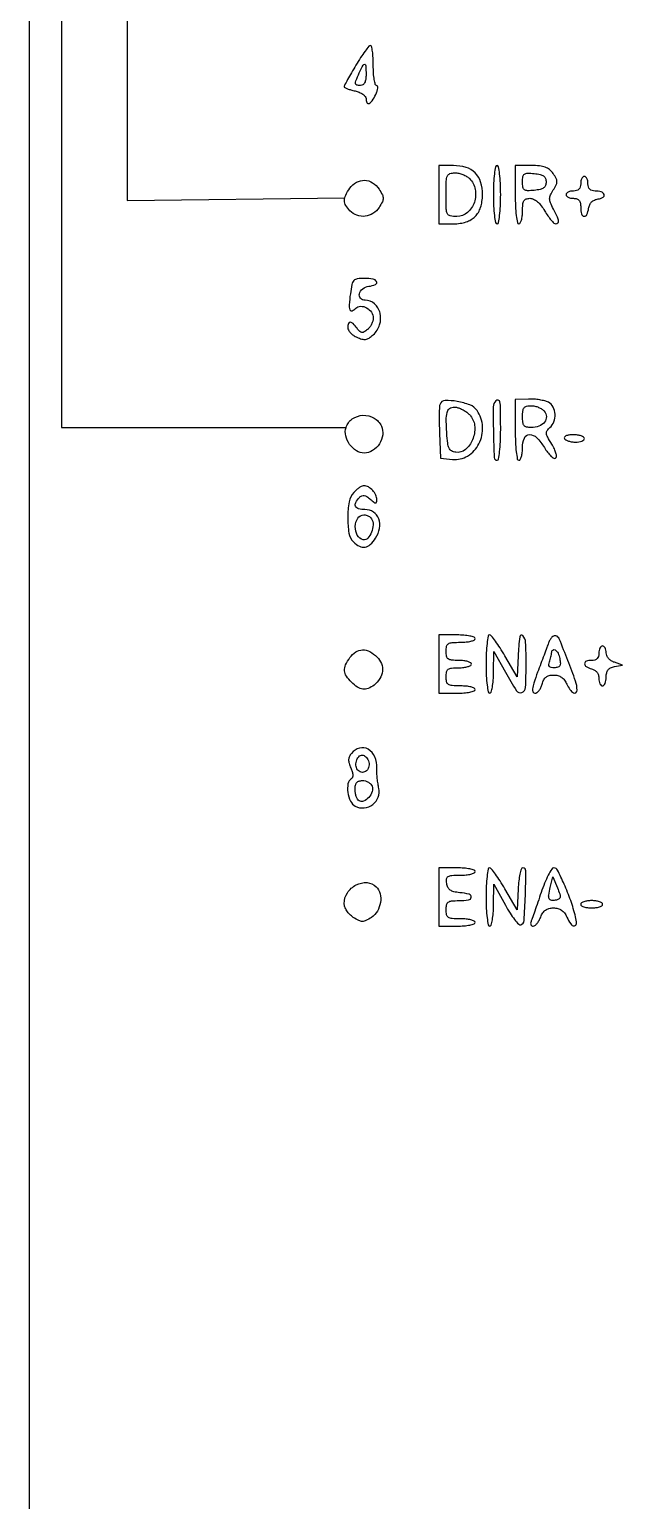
# Model space of a CAD drawing. Header units: millimetres. Extents: x 42961 to 43381, y 28224 to 28521.
# Drawn here: x 43104.45 to 43119.09, y 28314.64 to 28350.95 of the extents above; entities that cross this region are included whole.
import ezdxf

# ---------------------------------------------------------------- set-up
doc = ezdxf.new("R2010")
doc.units = ezdxf.units.MM

msp = doc.modelspace()

# ---------------------------------------------------------------- linework, layer by layer
at = {"color": 1}
msp.add_line((43104.453, 28306.214), (43104.453, 28396.237), dxfattribs=at)
at = {"color": 30}
for p, q in [((43106.867, 28379.139), (43106.867, 28346.726)), ((43105.246, 28377.473), (43105.246, 28341.126)), ((43106.867, 28346.726), (43112.236, 28346.795)), ((43105.246, 28341.126), (43112.266, 28341.126))]:
    msp.add_line(p, q, dxfattribs=at)
for points in [[(43112.511, 28350.07, 0.003909), (43112.4, 28349.88, 0.005877), (43112.306, 28349.713, 0.002611), (43112.229, 28349.57, 0.122978), (43112.221, 28349.538, 0.286566), (43112.234, 28349.517, 0.020421), (43112.3, 28349.488, 0.023815), (43112.387, 28349.459, 0.015334), (43112.49, 28349.433, -0.042631), (43112.593, 28349.4, -0.054928), (43112.68, 28349.353, -0.066074), (43112.74, 28349.299, -0.177007), (43112.76, 28349.246, 0.111908), (43112.782, 28349.148, 0.397552), (43112.836, 28349.127, 0.15249), (43112.914, 28349.192, 0.03568), (43112.998, 28349.343, 0.028534), (43113.032, 28349.429, 0.055105), (43113.048, 28349.501, 0.092261), (43113.043, 28349.55, 0.33772), (43113.021, 28349.567, -0.341421), (43112.989, 28349.592, -0.02288), (43112.963, 28349.712, -0.025334), (43112.945, 28349.872, -0.015485), (43112.939, 28350.061, 0.013087), (43112.934, 28350.251, 0.021529), (43112.919, 28350.41, 0.017105), (43112.898, 28350.533, 0.354844), (43112.87, 28350.555, 0.227859), (43112.832, 28350.537, 0.009417), (43112.736, 28350.413, 0.014737), (43112.627, 28350.256, 0.009753)], [(43112.76, 28349.837, -0.033607), (43112.752, 28349.718, -0.082504), (43112.726, 28349.635, -0.12651), (43112.683, 28349.585, -0.152103), (43112.625, 28349.567, -0.054344), (43112.53, 28349.578, -0.324642), (43112.499, 28349.613, -0.124228), (43112.51, 28349.683, -0.007787), (43112.594, 28349.877, -0.008619), (43112.688, 28350.073, -0.350991), (43112.728, 28350.091, -0.33588), (43112.756, 28350.056, -0.0083)], [(43114.556, 28346.873), (43114.556, 28346.154), (43114.915, 28346.154, 0.033154), (43115.084, 28346.166, 0.047331), (43115.229, 28346.199, 0.053099), (43115.353, 28346.256, 0.062946), (43115.454, 28346.334, 0.062946), (43115.532, 28346.435, 0.053099), (43115.589, 28346.559, 0.047331), (43115.622, 28346.704, 0.033154), (43115.634, 28346.873, 0.072254), (43115.588, 28347.187, 0.124864), (43115.454, 28347.412, 0.124864), (43115.229, 28347.546, 0.072254), (43114.915, 28347.591), (43114.556, 28347.591)], [(43115.313, 28347.271, -0.150403), (43115.454, 28347.004, -0.127926), (43115.433, 28346.684, -0.136596), (43115.262, 28346.43, -0.178639), (43115.002, 28346.334, -0.045826), (43114.839, 28346.349, -0.236432), (43114.769, 28346.402, -0.108388), (43114.74, 28346.518, -0.00677), (43114.735, 28346.873, -0.007464), (43114.74, 28347.208, -0.088921), (43114.767, 28347.334, -0.22165), (43114.83, 28347.392, -0.078586), (43114.954, 28347.412, -0.054969), (43115.047, 28347.401, -0.038689), (43115.149, 28347.37, -0.039129), (43115.243, 28347.325, -0.063743)], [(43115.903, 28346.873, 0.010616), (43115.909, 28346.586, 0.020476), (43115.928, 28346.356, 0.01702), (43115.956, 28346.185, 0.358912), (43115.993, 28346.154, 0.358912), (43116.03, 28346.185, 0.01702), (43116.057, 28346.356, 0.020476), (43116.077, 28346.586, 0.010616), (43116.083, 28346.873, 0.010616), (43116.077, 28347.16, 0.020476), (43116.057, 28347.389, 0.01702), (43116.03, 28347.561, 0.358912), (43115.993, 28347.591, 0.358912), (43115.956, 28347.561, 0.01702), (43115.928, 28347.389, 0.020476), (43115.909, 28347.16, 0.010616)], [(43116.442, 28346.873, 0.010616), (43116.448, 28346.586, 0.020476), (43116.467, 28346.356, 0.01702), (43116.495, 28346.185, 0.358912), (43116.532, 28346.154, 0.277684), (43116.566, 28346.175, 0.052312), (43116.595, 28346.247, 0.042582), (43116.615, 28346.348, 0.027026), (43116.622, 28346.469, -0.022396), (43116.629, 28346.634, -0.109639), (43116.657, 28346.722, -0.178851), (43116.712, 28346.767, -0.084323), (43116.804, 28346.783, -0.116611), (43116.893, 28346.762, -0.060678), (43116.988, 28346.699, -0.049926), (43117.083, 28346.6, -0.032875), (43117.172, 28346.469, 0.017792), (43117.249, 28346.348, 0.024715), (43117.327, 28346.247, 0.02287), (43117.397, 28346.171, 0.196545), (43117.439, 28346.154, 0.175021), (43117.494, 28346.174, 0.263488), (43117.512, 28346.221, 0.072826), (43117.483, 28346.317, 0.008416), (43117.383, 28346.518, -0.02206), (43117.311, 28346.674, -0.0968), (43117.291, 28346.773, -0.111889), (43117.311, 28346.865, -0.034356), (43117.381, 28346.989, 0.028212), (43117.452, 28347.112, 0.119151), (43117.472, 28347.195, 0.121622), (43117.451, 28347.276, 0.029947), (43117.378, 28347.394, 0.06692), (43117.29, 28347.49, 0.085263), (43117.185, 28347.55, 0.064746), (43117.045, 28347.582, 0.023417), (43116.841, 28347.591), (43116.442, 28347.591)], [(43117.205, 28347.187, -0.091927), (43117.189, 28347.1, -0.147433), (43117.143, 28347.04, -0.101271), (43117.057, 28347.002, -0.029703), (43116.913, 28346.979, -0.021526), (43116.745, 28346.971, -0.158465), (43116.669, 28346.994, -0.202403), (43116.632, 28347.055, -0.038362), (43116.622, 28347.187, -0.038362), (43116.632, 28347.319, -0.202403), (43116.669, 28347.38, -0.158465), (43116.745, 28347.404, -0.021526), (43116.913, 28347.395, -0.029703), (43117.057, 28347.372, -0.101271), (43117.143, 28347.334, -0.147433), (43117.189, 28347.275, -0.091927)], [(43113.082, 28347.008, -0.024542), (43113.163, 28346.87, -0.121059), (43113.184, 28346.783, -0.121059), (43113.163, 28346.696, -0.024542), (43113.082, 28346.559, -0.10464), (43112.932, 28346.409, -0.115118), (43112.739, 28346.34, -0.116628), (43112.537, 28346.364, -0.109496), (43112.362, 28346.475, -0.063235), (43112.262, 28346.604, -0.133388), (43112.228, 28346.726, -0.114228), (43112.259, 28346.86, -0.039632), (43112.361, 28347.033, -0.113311), (43112.523, 28347.179, -0.136586), (43112.723, 28347.228, -0.133716), (43112.922, 28347.166, -0.106532)], [(43118.058, 28347.142, -0.072254), (43118.047, 28347.064, -0.124864), (43118.014, 28347.008, -0.124864), (43117.957, 28346.974, -0.072254), (43117.879, 28346.963, 0.048028), (43117.81, 28346.956, 0.068025), (43117.752, 28346.936, 0.088204), (43117.713, 28346.907, 0.191087), (43117.699, 28346.873, 0.191087), (43117.713, 28346.839, 0.088204), (43117.752, 28346.809, 0.068025), (43117.81, 28346.79, 0.048028), (43117.879, 28346.783, -0.07578), (43117.963, 28346.77, -0.149477), (43118.018, 28346.733, -0.124434), (43118.049, 28346.665, -0.044917), (43118.058, 28346.559, 0.059623), (43118.078, 28346.396, 0.314392), (43118.142, 28346.339, 0.335758), (43118.212, 28346.381, 0.062117), (43118.254, 28346.536, -0.071337), (43118.28, 28346.624, -0.090736), (43118.328, 28346.693, -0.090441), (43118.398, 28346.741, -0.070393), (43118.486, 28346.767, 0.093086), (43118.609, 28346.809, 0.370722), (43118.634, 28346.878, 0.238851), (43118.564, 28346.942, 0.067958), (43118.412, 28346.963, -0.077002), (43118.337, 28346.974, -0.12387), (43118.282, 28347.008, -0.121293), (43118.249, 28347.065, -0.072026), (43118.238, 28347.142, 0.048028), (43118.231, 28347.211, 0.068025), (43118.212, 28347.269, 0.088204), (43118.183, 28347.308, 0.191087), (43118.148, 28347.322, 0.191087), (43118.114, 28347.308, 0.088204), (43118.085, 28347.269, 0.068025), (43118.065, 28347.211, 0.048028)], [(43112.373, 28344.427, 0.013022), (43112.344, 28344.155, 0.10902), (43112.36, 28344.033, 0.420795), (43112.414, 28344.008, 0.102825), (43112.505, 28344.068, -0.196813), (43112.626, 28344.119, -0.12948), (43112.775, 28344.081, -0.117587), (43112.895, 28343.971, -0.150018), (43112.939, 28343.827, -0.072714), (43112.929, 28343.755, -0.044591), (43112.897, 28343.675, -0.043752), (43112.85, 28343.6, -0.058713), (43112.795, 28343.542, -0.037994), (43112.713, 28343.484, -0.169615), (43112.656, 28343.472, -0.167015), (43112.604, 28343.498, -0.036575), (43112.538, 28343.576, 0.032768), (43112.442, 28343.69, 0.185372), (43112.372, 28343.723, 0.34643), (43112.326, 28343.692, 0.078175), (43112.311, 28343.593, 0.132443), (43112.327, 28343.533, 0.056845), (43112.376, 28343.466, 0.050737), (43112.449, 28343.403, 0.046698), (43112.535, 28343.354, 0.037315), (43112.659, 28343.308, 0.107293), (43112.75, 28343.302, 0.108446), (43112.835, 28343.335, 0.038587), (43112.939, 28343.415, 0.134151), (43113.096, 28343.66, 0.134859), (43113.106, 28343.951, 0.154036), (43112.969, 28344.18, 0.183279), (43112.735, 28344.268, -0.208979), (43112.623, 28344.317, -0.258275), (43112.596, 28344.426, -0.165408), (43112.679, 28344.549, -0.127972), (43112.828, 28344.611, 0.060716), (43112.996, 28344.657, 0.441821), (43113.021, 28344.726, 0.235674), (43112.934, 28344.79, 0.041871), (43112.727, 28344.807, 0.030774), (43112.545, 28344.796, 0.17641), (43112.46, 28344.753, 0.138349), (43112.412, 28344.659, 0.016514)], [(43114.586, 28341.703, 0.080954), (43114.572, 28341.635, 0.006531), (43114.566, 28341.451, 0.008671), (43114.566, 28341.23, 0.006551), (43114.574, 28340.987), (43114.601, 28340.373), (43114.892, 28340.34, 0.167155), (43115.268, 28340.423, 0.139174), (43115.548, 28340.727, 0.130472), (43115.637, 28341.148, 0.140899), (43115.5, 28341.544, 0.147071), (43115.325, 28341.682, 0.050995), (43115.012, 28341.77, 0.051563), (43114.71, 28341.791, 0.301193)], [(43115.342, 28341.413, -0.154581), (43115.443, 28341.143, -0.110703), (43115.389, 28340.823, -0.123094), (43115.211, 28340.581, -0.211617), (43114.974, 28340.514, -0.097544), (43114.873, 28340.549, -0.150213), (43114.811, 28340.617, -0.080561), (43114.775, 28340.74, -0.014715), (43114.753, 28340.979, -0.016644), (43114.741, 28341.354, -0.101218), (43114.781, 28341.543, -0.239509), (43114.874, 28341.621, -0.128878), (43115.027, 28341.616, -0.041704), (43115.113, 28341.583, -0.029315), (43115.203, 28341.532, -0.029718), (43115.284, 28341.472, -0.053307)], [(43115.963, 28341.784, 0.196608), (43115.9, 28341.634, 0.007319), (43115.904, 28341.014, 0.005606), (43115.924, 28340.383, 0.401724), (43115.993, 28340.317, 0.362465), (43116.03, 28340.348, 0.015687), (43116.058, 28340.53, 0.019442), (43116.077, 28340.773, 0.009838), (43116.083, 28341.08, 0.002563), (43116.08, 28341.587, 0.039607), (43116.064, 28341.76, 0.310419), (43116.024, 28341.802, 0.250991)], [(43116.442, 28341.065, 0.010078), (43116.448, 28340.765, 0.019766), (43116.467, 28340.526, 0.016103), (43116.494, 28340.348, 0.361357), (43116.532, 28340.317, 0.277684), (43116.566, 28340.337, 0.052312), (43116.595, 28340.409, 0.042582), (43116.615, 28340.511, 0.027026), (43116.622, 28340.631, -0.094404), (43116.667, 28340.867, -0.308059), (43116.792, 28340.952, -0.202848), (43116.969, 28340.877, -0.053966), (43117.161, 28340.63, 0.02553), (43117.241, 28340.514, 0.040461), (43117.323, 28340.423, 0.048671), (43117.395, 28340.368, 0.285502), (43117.44, 28340.368, 0.272715), (43117.462, 28340.408, 0.056541), (43117.448, 28340.491, 0.043999), (43117.408, 28340.597, 0.026013), (43117.343, 28340.717, -0.014065), (43117.243, 28340.888, -0.095443), (43117.213, 28340.981, -0.174877), (43117.23, 28341.052, -0.075711), (43117.295, 28341.125, 0.130935), (43117.396, 28341.267, 0.103416), (43117.424, 28341.454, 0.107139), (43117.375, 28341.632, 0.150514), (43117.26, 28341.748, 0.060231), (43117.173, 28341.782, 0.023335), (43117.046, 28341.809, 0.022697), (43116.903, 28341.825, 0.026067), (43116.767, 28341.827), (43116.442, 28341.814)], [(43117.16, 28341.529, -0.170096), (43117.211, 28341.394, -0.175923), (43117.165, 28341.259, -0.13415), (43117.027, 28341.16, -0.090145), (43116.835, 28341.125, -0.053819), (43116.724, 28341.137, -0.173089), (43116.662, 28341.176, -0.138311), (43116.63, 28341.252, -0.03011), (43116.622, 28341.394, -0.03011), (43116.63, 28341.537, -0.138311), (43116.662, 28341.613, -0.173089), (43116.724, 28341.652, -0.053819), (43116.835, 28341.664, -0.055078), (43116.925, 28341.654, -0.043151), (43117.019, 28341.624, -0.044437), (43117.102, 28341.581, -0.077115)], [(43113.139, 28341.161, -0.139604), (43113.172, 28340.945, -0.11069), (43113.091, 28340.723, -0.110995), (43112.923, 28340.556, -0.141013), (43112.715, 28340.496, -0.142759), (43112.522, 28340.552, -0.096519), (43112.355, 28340.711, -0.095654), (43112.259, 28340.922, -0.136994), (43112.266, 28341.126, -0.164932), (43112.422, 28341.339, -0.143446), (43112.685, 28341.427, -0.140629), (43112.957, 28341.36, -0.157315)], [(43117.654, 28340.856, 0.130646), (43117.691, 28340.821, 0.045439), (43117.758, 28340.792, 0.041396), (43117.841, 28340.772, 0.037634), (43117.929, 28340.766, 0.039081), (43118.013, 28340.772, 0.058208), (43118.084, 28340.792, 0.076538), (43118.132, 28340.821, 0.222681), (43118.148, 28340.856, 0.257909), (43118.129, 28340.89, 0.061379), (43118.068, 28340.919, 0.048032), (43117.979, 28340.939, 0.031003), (43117.874, 28340.945, 0.027979), (43117.767, 28340.939, 0.069343), (43117.692, 28340.92, 0.145541), (43117.655, 28340.891, 0.297719)], [(43112.459, 28339.524, 0.139141), (43112.345, 28339.292, 0.04413), (43112.308, 28338.904, 0.043829), (43112.339, 28338.52, 0.155315), (43112.452, 28338.302, 0.075471), (43112.599, 28338.194, 0.163509), (43112.735, 28338.172, 0.148713), (43112.866, 28338.237, 0.059073), (43112.997, 28338.393, 0.10038), (43113.094, 28338.637, 0.134784), (43113.074, 28338.873, 0.15834), (43112.941, 28339.04, 0.151428), (43112.734, 28339.101, -0.065595), (43112.578, 28339.119, -0.227156), (43112.502, 28339.182, -0.237651), (43112.506, 28339.278, -0.07061), (43112.597, 28339.399, -0.079493), (43112.657, 28339.443, -0.155897), (43112.715, 28339.452, -0.114114), (43112.78, 28339.426, -0.032651), (43112.866, 28339.358, 0.012651), (43112.956, 28339.281, 0.146682), (43112.998, 28339.264, 0.375523), (43113.022, 28339.28, 0.059136), (43113.029, 28339.342, 0.113707), (43113.002, 28339.458, 0.072791), (43112.924, 28339.573, 0.074345), (43112.818, 28339.659, 0.13339), (43112.711, 28339.688, 0.110179), (43112.661, 28339.677, 0.034919), (43112.594, 28339.64, 0.032941), (43112.524, 28339.587, 0.031247)], [(43112.897, 28338.875, -0.151483), (43112.936, 28338.725, -0.083754), (43112.896, 28338.54, -0.094335), (43112.803, 28338.394, -0.256088), (43112.69, 28338.358, -0.227257), (43112.545, 28338.466, -0.129137), (43112.494, 28338.684, -0.137967), (43112.557, 28338.888, -0.254112), (43112.707, 28338.969, -0.0638), (43112.762, 28338.962, -0.051685), (43112.817, 28338.942, -0.053399), (43112.865, 28338.911, -0.085813)], [(43114.556, 28335.287), (43114.556, 28334.569), (43115.005, 28334.569, 0.01883), (43115.177, 28334.575, 0.03053), (43115.322, 28334.595, 0.031449), (43115.429, 28334.624, 0.322437), (43115.454, 28334.659, 0.295869), (43115.431, 28334.693, 0.04382), (43115.348, 28334.722, 0.037669), (43115.232, 28334.742, 0.023598), (43115.095, 28334.748, -0.016149), (43114.886, 28334.755, -0.124134), (43114.794, 28334.785, -0.201266), (43114.749, 28334.848, -0.05449), (43114.735, 28334.973, -0.050766), (43114.748, 28335.095, -0.189121), (43114.789, 28335.159, -0.13443), (43114.873, 28335.19, -0.021436), (43115.05, 28335.197, 0.027026), (43115.17, 28335.204, 0.042582), (43115.272, 28335.224, 0.052312), (43115.343, 28335.253, 0.277684), (43115.364, 28335.287, 0.277684), (43115.343, 28335.322, 0.052312), (43115.272, 28335.351, 0.042582), (43115.17, 28335.371, 0.027026), (43115.05, 28335.377, -0.021436), (43114.873, 28335.385, -0.13443), (43114.789, 28335.416, -0.189121), (43114.748, 28335.479, -0.050766), (43114.735, 28335.602, -0.05449), (43114.749, 28335.726, -0.201266), (43114.794, 28335.79, -0.124134), (43114.886, 28335.819, -0.016149), (43115.095, 28335.826, 0.023598), (43115.232, 28335.833, 0.037669), (43115.348, 28335.852, 0.04382), (43115.431, 28335.881, 0.295869), (43115.454, 28335.916, 0.322437), (43115.429, 28335.951, 0.031449), (43115.322, 28335.979, 0.03053), (43115.177, 28335.999, 0.01883), (43115.005, 28336.006), (43114.556, 28336.006)], [(43115.723, 28335.287, 0.010616), (43115.729, 28335, 0.020476), (43115.749, 28334.771, 0.01702), (43115.776, 28334.599, 0.358912), (43115.813, 28334.569, 0.334769), (43115.849, 28334.595, 0.024968), (43115.878, 28334.72, 0.02665), (43115.899, 28334.887, 0.016354), (43115.907, 28335.085), (43115.91, 28335.602), (43116.198, 28335.086, 0.01516), (43116.473, 28334.629, 0.357431), (43116.606, 28334.586, 0.295052), (43116.697, 28334.712, 0.012476), (43116.711, 28335.287, 0.011478), (43116.699, 28335.825, 0.184108), (43116.628, 28335.989, 0.631834), (43116.553, 28335.963, 0.015327), (43116.514, 28335.489), (43116.487, 28334.973), (43116.188, 28335.489, 0.011281), (43116.068, 28335.687, 0.01683), (43115.953, 28335.854, 0.011901), (43115.852, 28335.984, 0.225375), (43115.807, 28336.006, 0.366884), (43115.774, 28335.978, 0.012236), (43115.748, 28335.795, 0.01796), (43115.729, 28335.563, 0.010871)], [(43117.264, 28335.811, 0.000026), (43117.222, 28335.698, 0.000007), (43117.153, 28335.511, 0.000007), (43117.074, 28335.298, 0.000007), (43116.995, 28335.085, 0.008313), (43116.902, 28334.82, 0.047891), (43116.868, 28334.675, 0.140489), (43116.88, 28334.599, 0.29362), (43116.927, 28334.569, 0.155865), (43116.979, 28334.585, 0.069197), (43117.031, 28334.635, 0.058779), (43117.077, 28334.707, 0.048842), (43117.107, 28334.793, -0.053903), (43117.146, 28334.899, -0.109308), (43117.202, 28334.967, -0.111491), (43117.28, 28335.005, -0.057527), (43117.389, 28335.018, -0.066014), (43117.494, 28335.004, -0.084692), (43117.583, 28334.963, -0.080937), (43117.656, 28334.893, -0.054703), (43117.716, 28334.793, 0.046758), (43117.793, 28334.659, 0.104104), (43117.879, 28334.579, 0.301885), (43117.939, 28334.582, 0.239293), (43117.969, 28334.641, 0.084341), (43117.93, 28334.866, 0.008524), (43117.742, 28335.378, 0.004796), (43117.53, 28335.907, 0.218166), (43117.446, 28335.985, 0.188613), (43117.4, 28335.983, 0.084673), (43117.349, 28335.949, 0.066144), (43117.301, 28335.888, 0.047547)], [(43118.508, 28335.557, -0.072254), (43118.496, 28335.478, -0.124864), (43118.463, 28335.422, -0.124864), (43118.406, 28335.388, -0.072254), (43118.328, 28335.377, 0.076608), (43118.197, 28335.357, 0.327222), (43118.153, 28335.297, 0.27008), (43118.195, 28335.225, 0.06506), (43118.328, 28335.171, -0.0816), (43118.401, 28335.139, -0.08438), (43118.458, 28335.086, -0.083929), (43118.495, 28335.016, -0.079589), (43118.508, 28334.936, 0.045801), (43118.514, 28334.864, 0.065726), (43118.534, 28334.804, 0.085765), (43118.563, 28334.763, 0.198282), (43118.597, 28334.748, 0.221993), (43118.632, 28334.764, 0.076815), (43118.661, 28334.812, 0.058415), (43118.681, 28334.883, 0.039255), (43118.687, 28334.967, -0.057334), (43118.699, 28335.069, -0.109254), (43118.734, 28335.143, -0.113514), (43118.797, 28335.194, -0.065109), (43118.889, 28335.225), (43119.091, 28335.264), (43118.889, 28335.331, -0.067456), (43118.81, 28335.37, -0.068592), (43118.745, 28335.427, -0.073775), (43118.702, 28335.496, -0.103794), (43118.687, 28335.567, 0.051125), (43118.681, 28335.632, 0.071066), (43118.661, 28335.687, 0.091136), (43118.632, 28335.723, 0.181749), (43118.597, 28335.736, 0.191087), (43118.563, 28335.723, 0.088204), (43118.534, 28335.684, 0.068025), (43118.514, 28335.625, 0.048028)], [(43113.034, 28335.462, -0.104479), (43113.141, 28335.298, -0.120094), (43113.165, 28335.113, -0.113476), (43113.101, 28334.93, -0.086094), (43112.958, 28334.771, -0.067333), (43112.813, 28334.686, -0.130103), (43112.682, 28334.667, -0.117533), (43112.549, 28334.717, -0.049336), (43112.4, 28334.838, -0.049921), (43112.275, 28334.991, -0.130881), (43112.23, 28335.125, -0.125563), (43112.257, 28335.266, -0.044201), (43112.361, 28335.447, -0.096082), (43112.505, 28335.586, -0.139334), (43112.673, 28335.638, -0.128064), (43112.853, 28335.595, -0.074833)], [(43117.542, 28335.422, -0.032905), (43117.556, 28335.307, -0.149833), (43117.54, 28335.243, -0.197298), (43117.494, 28335.208, -0.06359), (43117.408, 28335.197, -0.050004), (43117.33, 28335.205, -0.166595), (43117.286, 28335.231, -0.198059), (43117.271, 28335.275, -0.073865), (43117.285, 28335.339, 0.016969), (43117.306, 28335.4, 0.015089), (43117.324, 28335.464, 0.015326), (43117.336, 28335.523, 0.04425), (43117.34, 28335.564, -0.195404), (43117.369, 28335.635, -0.368646), (43117.426, 28335.64, -0.12751), (43117.498, 28335.555, -0.065284)], [(43112.398, 28333.084, 0.064199), (43112.349, 28333.006, 0.0993), (43112.33, 28332.929, 0.083131), (43112.341, 28332.841, 0.034049), (43112.384, 28332.728, -0.031672), (43112.42, 28332.633, -0.06318), (43112.434, 28332.553, -0.090672), (43112.426, 28332.493, -0.177845), (43112.397, 28332.456, 0.215123), (43112.314, 28332.333, 0.079078), (43112.312, 28332.12, 0.075652), (43112.377, 28331.906, 0.159164), (43112.496, 28331.781, 0.1499), (43112.713, 28331.739, 0.136132), (43112.926, 28331.822, 0.138111), (43113.063, 28332.003, 0.155616), (43113.078, 28332.219, -0.021776), (43113.056, 28332.329, -0.012496), (43113.039, 28332.464, -0.012467), (43113.028, 28332.6, -0.020265), (43113.026, 28332.716, 0.104522), (43112.974, 28333, 0.164239), (43112.813, 28333.186, 0.202365), (43112.599, 28333.214, 0.153642)], [(43112.819, 28332.901, -0.13575), (43112.832, 28332.768, -0.158748), (43112.773, 28332.656, -0.198612), (43112.67, 28332.615, -0.194633), (43112.568, 28332.659, -0.155991), (43112.515, 28332.761, -0.106879), (43112.521, 28332.893, -0.11812), (43112.58, 28333.002, -0.213408), (43112.67, 28333.042, -0.125507), (43112.71, 28333.032, -0.064084), (43112.753, 28333.001, -0.057495), (43112.792, 28332.955, -0.054869)], [(43112.909, 28332.272, -0.17993), (43112.911, 28332.139, -0.096683), (43112.826, 28331.997, -0.106573), (43112.701, 28331.906, -0.246958), (43112.589, 28331.914, -0.122868), (43112.551, 28331.953, -0.047593), (43112.519, 28332.021, -0.043435), (43112.497, 28332.106, -0.041109), (43112.49, 28332.194, -0.047237), (43112.5, 28332.297, -0.126992), (43112.531, 28332.364, -0.147714), (43112.587, 28332.401, -0.072656), (43112.673, 28332.413, -0.071339), (43112.746, 28332.403, -0.063658), (43112.817, 28332.372, -0.066843), (43112.875, 28332.326, -0.099894)], [(43114.556, 28329.539), (43114.556, 28328.821), (43115.005, 28328.821, 0.01883), (43115.177, 28328.827, 0.03053), (43115.322, 28328.847, 0.031449), (43115.429, 28328.876, 0.322437), (43115.454, 28328.911, 0.295869), (43115.431, 28328.945, 0.04382), (43115.348, 28328.974, 0.037669), (43115.232, 28328.994, 0.023598), (43115.095, 28329, -0.016149), (43114.886, 28329.007, -0.124134), (43114.794, 28329.037, -0.201266), (43114.749, 28329.1, -0.05449), (43114.735, 28329.225, -0.050766), (43114.748, 28329.347, -0.189121), (43114.789, 28329.411, -0.13443), (43114.873, 28329.442, -0.021436), (43115.05, 28329.449, 0.034197), (43115.291, 28329.466, 0.342587), (43115.357, 28329.533, 0.378118), (43115.306, 28329.606, 0.035641), (43115.072, 28329.646, -0.033257), (43114.927, 28329.67, -0.098739), (43114.836, 28329.711, -0.127529), (43114.781, 28329.777, -0.075029), (43114.752, 28329.876, -0.064285), (43114.75, 28329.987, -0.232738), (43114.788, 28330.045, -0.121927), (43114.876, 28330.072, -0.013777), (43115.088, 28330.078, 0.023189), (43115.229, 28330.085, 0.03707), (43115.347, 28330.105, 0.042776), (43115.431, 28330.133, 0.298098), (43115.454, 28330.168, 0.322437), (43115.429, 28330.203, 0.031449), (43115.322, 28330.231, 0.03053), (43115.177, 28330.251, 0.01883), (43115.005, 28330.258), (43114.556, 28330.258)], [(43115.723, 28329.539, 0.010616), (43115.729, 28329.252, 0.020476), (43115.749, 28329.023, 0.01702), (43115.776, 28328.851, 0.358912), (43115.813, 28328.821, 0.334769), (43115.849, 28328.847, 0.024968), (43115.878, 28328.972, 0.02665), (43115.899, 28329.139, 0.016354), (43115.907, 28329.337), (43115.91, 28329.854), (43116.198, 28329.339, 0.014647), (43116.315, 28329.143, 0.022896), (43116.428, 28328.983, 0.019058), (43116.528, 28328.865, 0.292881), (43116.577, 28328.852, 0.307792), (43116.659, 28328.956, 0.008257), (43116.692, 28329.569, 0.00796), (43116.705, 28330.182, 0.415959), (43116.63, 28330.258, 0.324225), (43116.593, 28330.231, 0.023914), (43116.559, 28330.106, 0.026066), (43116.53, 28329.939, 0.016173), (43116.514, 28329.741), (43116.487, 28329.225), (43116.188, 28329.741, 0.011281), (43116.068, 28329.939, 0.01683), (43115.953, 28330.106, 0.011901), (43115.852, 28330.236, 0.225375), (43115.807, 28330.258, 0.366884), (43115.774, 28330.23, 0.012236), (43115.748, 28330.047, 0.01796), (43115.729, 28329.815, 0.010871)], [(43117.082, 28329.652, -0.001123), (43117, 28329.411, -0.001442), (43116.924, 28329.19, -0.001105), (43116.86, 28329.006, -0.012424), (43116.832, 28328.933, 0.079079), (43116.822, 28328.89, 0.130244), (43116.829, 28328.854, 0.155297), (43116.851, 28328.83, 0.128041), (43116.886, 28328.821, 0.170252), (43116.93, 28328.836, 0.051894), (43116.981, 28328.887, 0.045263), (43117.031, 28328.959, 0.036171), (43117.071, 28329.045, -0.054906), (43117.123, 28329.148, -0.092103), (43117.19, 28329.217, -0.09468), (43117.275, 28329.257, -0.06085), (43117.385, 28329.27, -0.063752), (43117.493, 28329.256, -0.085559), (43117.583, 28329.215, -0.082383), (43117.656, 28329.145, -0.054658), (43117.716, 28329.045, 0.04239), (43117.812, 28328.873, 0.252894), (43117.901, 28328.827, 0.41306), (43117.953, 28328.881, 0.058279), (43117.931, 28329.049, 0.022403), (43117.811, 28329.451, 0.020253), (43117.652, 28329.854, 0.012607), (43117.487, 28330.202, 0.283193), (43117.396, 28330.258, 0.258951), (43117.343, 28330.228, 0.019735), (43117.258, 28330.08, 0.02319), (43117.168, 28329.884, 0.015345)], [(43117.46, 28329.464, -0.072569), (43117.342, 28329.455, -0.267691), (43117.283, 28329.495, -0.153688), (43117.268, 28329.588, -0.023647), (43117.306, 28329.776), (43117.371, 28330.033), (43117.483, 28329.764, -0.014739), (43117.539, 28329.615, -0.102412), (43117.549, 28329.538, -0.220938), (43117.523, 28329.493, -0.101007)], [(43113.011, 28329.791, -0.137414), (43113.106, 28329.621, -0.09853), (43113.116, 28329.403, -0.094763), (43113.04, 28329.19, -0.115293), (43112.894, 28329.037, -0.024542), (43112.757, 28328.956, -0.121059), (43112.67, 28328.935, -0.121059), (43112.583, 28328.956, -0.024542), (43112.445, 28329.037, -0.053596), (43112.359, 28329.108, -0.048289), (43112.286, 28329.198, -0.051228), (43112.237, 28329.292, -0.094993), (43112.221, 28329.377, -0.146842), (43112.3, 28329.642, -0.127033), (43112.516, 28329.837, -0.137846), (43112.785, 28329.893, -0.181877)], [(43118.058, 28329.36, 0.254951), (43118.077, 28329.325, 0.06271), (43118.138, 28329.296, 0.048861), (43118.225, 28329.276, 0.031626), (43118.328, 28329.27, 0.031626), (43118.431, 28329.276, 0.048861), (43118.518, 28329.296, 0.06271), (43118.579, 28329.325, 0.254951), (43118.597, 28329.36, 0.254951), (43118.579, 28329.394, 0.06271), (43118.518, 28329.423, 0.048861), (43118.431, 28329.443, 0.031626), (43118.328, 28329.449, 0.031626), (43118.225, 28329.443, 0.048861), (43118.138, 28329.423, 0.06271), (43118.077, 28329.394, 0.254951)]]:
    msp.add_lwpolyline(points, format="xyb", close=True)

doc.saveas('drawing.dxf')
